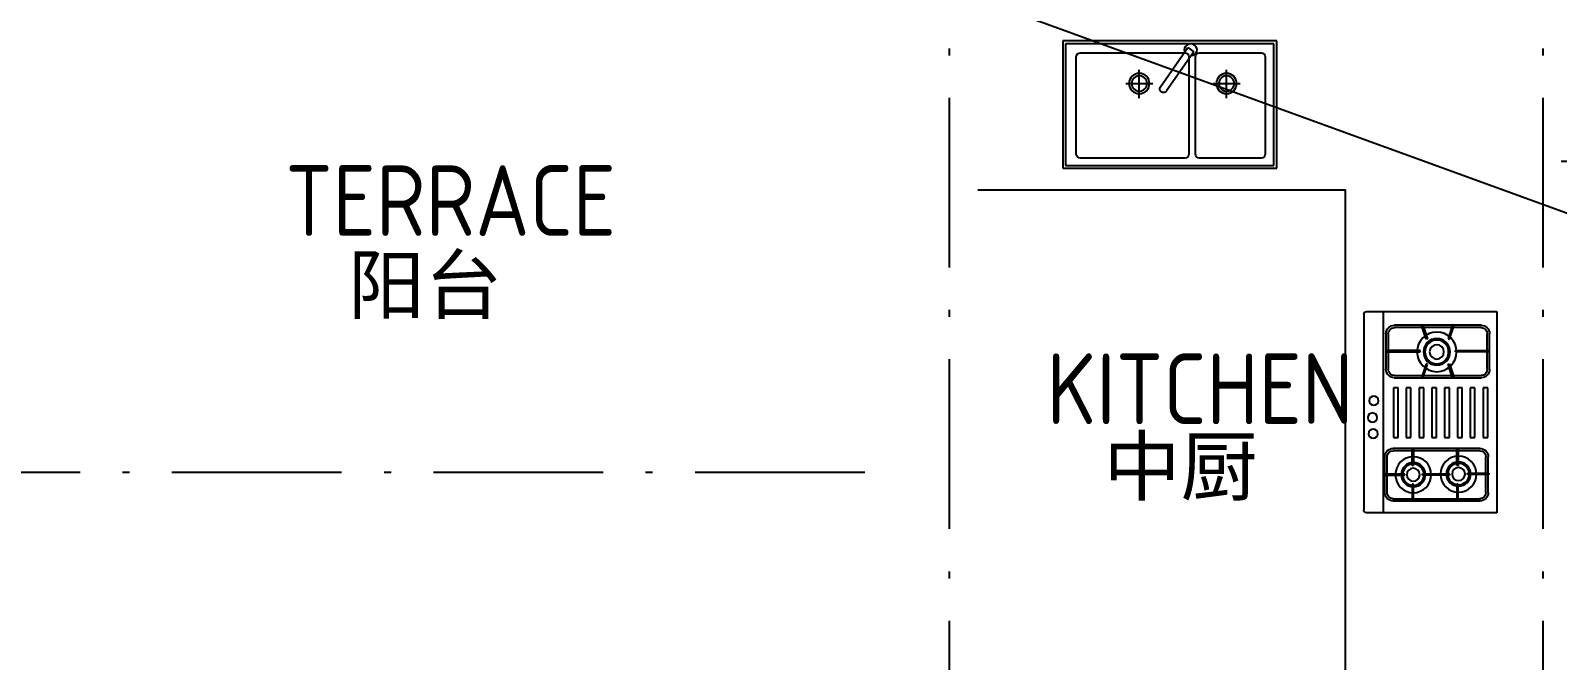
# Model space of a CAD drawing. Extents: x 3694 to 117786, y 20013 to 108631.
# Drawn here: x 37330 to 42730, y 92839 to 95067 of the extents above; entities that cross this region are included whole.
import ezdxf

# ---------------------------------------------------------------- set-up
doc = ezdxf.new("R2010")
doc.units = 0
doc.header["$LTSCALE"] = 1000
doc.header["$MEASUREMENT"] = 0
doc.linetypes.add('ACAD_ISO04W100', pattern=[30, 24, -3, 0, -3])
doc.linetypes.add('ACAD_ISO10W100', pattern=[18.5, 12, -3, 0.5, -3])
for name, color, linetype in [('DOTE', 1, 'ACAD_ISO04W100'), ('PUB_TEXT', 7, 'Continuous'), ('家具', 253, 'Continuous'), ('铺地', 251, 'Continuous')]:
    doc.layers.add(name, color=color, linetype=linetype)
doc.styles.get("Standard").update_dxf_attribs({"font": 'gbenor.shx', "bigfont": 'gbcbig.shx'})

# ---------------------------------------------------------------- blocks, each defined once
blk = doc.blocks.new('A$C29673221')
at = {"layer": '家具'}
for p, q in [((0, 711.5), (0, 0)), ((460, 711.5), (0, 711.5)), ((470, 701.5), (470, 10)), ((0, 0), (460, 0))]:
    blk.add_line(p, q, dxfattribs=at)
at = {"layer": '家具', "color": 251}
for p, q in [((400.7, 0), (400.7, 711.5)), ((55.1, 663.3), (361.5, 663.3)), ((55.1, 655.3), (361.5, 655.3)), ((150.9, 663.2), (155.7, 664.7)), ((166.9, 614.1), (150.9, 663.2)), ((155.7, 664.7), (171.7, 615.6)), ((260.8, 664.7), (244.9, 615.6)), ((249.7, 614.1), (265.6, 663.2)), ((265.6, 663.2), (260.8, 664.7)), ((25.1, 507.5), (25.1, 633.3)), ((33.1, 507.5), (33.1, 633.3)), ((171.7, 615.6), (166.9, 614.1)), ((244.9, 615.6), (249.7, 614.1)), ((383.5, 633.3), (383.5, 507.5)), ((391.5, 633.3), (391.5, 507.5)), ((27.7, 574.2), (27.7, 569.6)), ((145.5, 574.2), (27.7, 574.2)), ((27.7, 569.6), (145.5, 569.6)), ((145.5, 569.6), (145.5, 574.2)), ((271.1, 569.6), (271.1, 574.2)), ((271.1, 574.2), (388.9, 574.2)), ((388.9, 569.6), (271.1, 569.6)), ((388.9, 574.2), (388.9, 569.6)), ((166.9, 526.7), (150.9, 477.6)), ((155.7, 476.1), (171.7, 525.2)), ((171.7, 525.2), (166.9, 526.7)), ((244.9, 525.2), (249.7, 526.7)), ((260.8, 476.1), (244.9, 525.2)), ((249.7, 526.7), (265.6, 477.6)), ((31.4, 266.2), (31.4, 442.4)), ((31.4, 442.4), (48, 442.4)), ((48, 442.4), (48, 266.2)), ((361.5, 485.5), (55.1, 485.5)), ((361.5, 477.5), (55.1, 477.5)), ((76.7, 266.2), (76.7, 442.4)), ((76.7, 442.4), (93.4, 442.4)), ((93.4, 442.4), (93.4, 266.2)), ((122.1, 266.2), (122.1, 442.4)), ((122.1, 442.4), (138.7, 442.4)), ((138.7, 442.4), (138.7, 266.2)), ((150.9, 477.6), (155.7, 476.1)), ((167.4, 266.2), (167.4, 442.4)), ((167.4, 442.4), (184.1, 442.4)), ((184.1, 442.4), (184.1, 266.2)), ((212.7, 266.2), (212.7, 442.4)), ((212.7, 442.4), (229.4, 442.4)), ((229.4, 442.4), (229.4, 266.2)), ((258.1, 266.2), (258.1, 442.4)), ((258.1, 442.4), (274.7, 442.4)), ((265.6, 477.6), (260.8, 476.1)), ((274.7, 442.4), (274.7, 266.2)), ((303.4, 266.2), (303.4, 442.4)), ((303.4, 442.4), (320.1, 442.4)), ((320.1, 442.4), (320.1, 266.2)), ((348.7, 266.2), (348.7, 442.4)), ((348.7, 442.4), (365.4, 442.4)), ((365.4, 442.4), (365.4, 266.2)), ((48, 266.2), (31.4, 266.2)), ((59.8, 227.5), (366.3, 227.5)), ((59.8, 219.5), (366.3, 219.5)), ((93.4, 266.2), (76.7, 266.2)), ((138.7, 266.2), (122.1, 266.2)), ((136.3, 227.4), (136.3, 167.7)), ((140.9, 227.4), (136.3, 227.4)), ((140.9, 167.7), (140.9, 227.4)), ((184.1, 266.2), (167.4, 266.2)), ((229.4, 266.2), (212.7, 266.2)), ((274.7, 266.2), (258.1, 266.2)), ((294, 227.4), (294, 167.7)), ((298.6, 227.4), (294, 227.4)), ((298.6, 167.7), (298.6, 227.4)), ((320.1, 266.2), (303.4, 266.2)), ((365.4, 266.2), (348.7, 266.2)), ((29.8, 71.7), (29.8, 197.5)), ((37.8, 71.7), (37.8, 197.5)), ((136.3, 167.7), (140.9, 167.7)), ((294, 167.7), (298.6, 167.7)), ((388.3, 197.5), (388.3, 71.7)), ((396.3, 197.5), (396.3, 71.7)), ((27.7, 140.3), (27.7, 135.7)), ((103.4, 140.3), (27.7, 140.3)), ((27.7, 135.7), (103.4, 135.7)), ((103.4, 135.7), (103.4, 140.3)), ((167.4, 138.2), (167.4, 133.6)), ((262.3, 138.2), (167.4, 138.2)), ((167.4, 133.6), (262.3, 133.6)), ((262.3, 133.6), (262.3, 138.2)), ((324.8, 132.5), (324.8, 137.1)), ((324.8, 137.1), (398.4, 137.1)), ((398.4, 132.5), (324.8, 132.5)), ((398.4, 137.1), (398.4, 132.5)), ((136.3, 42), (136.3, 101.8)), ((136.3, 101.8), (140.9, 101.8)), ((140.9, 101.8), (140.9, 42)), ((294, 42), (294, 101.8)), ((294, 101.8), (298.6, 101.8)), ((298.6, 101.8), (298.6, 42)), ((366.3, 49.7), (59.8, 49.7)), ((366.3, 41.7), (59.8, 41.7)), ((140.9, 42), (136.3, 42)), ((298.6, 42), (294, 42))]:
    blk.add_line(p, q, dxfattribs=at)
for centre, radius in [((211.8, 569.1), 70.1), ((211.8, 569.1), 47.3), ((211.8, 569.1), 41.8), ((211.8, 569.1), 25.3), ((434.4, 396.4), 16.2), ((439.2, 336.8), 16.2), ((436.8, 279.7), 16.2), ((134.9, 136.9), 63.7), ((134.9, 136.9), 43), ((134.9, 136.9), 38), ((294.8, 134.7), 63.7), ((294.8, 134.7), 43), ((294.8, 134.7), 38), ((134.9, 136.9), 23), ((294.8, 134.7), 23)]:
    blk.add_circle(centre, radius, dxfattribs=at)
at = {"layer": '家具'}
for centre, start, end in [((460, 701.5), 0.039, 90), ((460, 10), 270, 0.039)]:
    blk.add_arc(centre, 10, start, end, dxfattribs=at)
at = {"layer": '家具', "color": 251}
for centre, radius, start, end in [((55.1, 633.3), 30, 90, 180), ((55.1, 633.3), 22, 90, 180), ((361.5, 633.3), 30, 360, 90), ((361.5, 633.3), 22, 360, 90), ((55.1, 507.5), 30, 180, 270), ((55.1, 507.5), 22, 180, 270), ((361.5, 507.5), 30, 270, 360), ((361.5, 507.5), 22, 270, 360), ((59.8, 197.5), 30, 90, 180), ((59.8, 197.5), 22, 90, 180), ((366.3, 197.5), 30, 360, 90), ((366.3, 197.5), 22, 360, 90), ((59.8, 71.7), 30, 180, 270), ((59.8, 71.7), 22, 180, 270), ((366.3, 71.7), 30, 270, 360), ((366.3, 71.7), 22, 270, 360)]:
    blk.add_arc(centre, radius, start, end, dxfattribs=at)
blk = doc.blocks.new('A$C6B9C31F9')
at = {"layer": '家具'}
for p, q in [((0, 0), (0, 450)), ((0, 450), (757, 450)), ((757, 450), (757, 0)), ((757, 0), (0, 0))]:
    blk.add_line(p, q, dxfattribs=at)
at = {"layer": '家具', "color": 251}
for p, q in [((10, 10), (10, 440)), ((10, 440), (747, 440)), ((747, 440), (747, 10)), ((40.7, 393.4), (40.7, 50.3)), ((273, 408.4), (55.7, 408.4)), ((288, 50.3), (288, 393.4)), ((315, 426.6), (293.3, 411.4)), ((293.3, 411.4), (390, 273.1)), ((310.5, 393.4), (310.5, 50.3)), ((411.8, 288.3), (315, 426.6)), ((694.6, 408.4), (325.5, 408.4)), ((709.6, 50.3), (709.6, 393.4)), ((177.7, 248.1), (177.7, 348.3)), ((486.1, 248.1), (486.1, 348.3)), ((225.9, 299.6), (129.9, 299.6)), ((534.3, 299.6), (438.3, 299.6)), ((747, 10), (10, 10)), ((55.7, 35.3), (273, 35.3)), ((325.5, 35.3), (694.6, 35.3))]:
    blk.add_line(p, q, dxfattribs=at)
for centre, radius in [((177.7, 299.6), 36.1), ((177.7, 299.6), 27.1), ((486.1, 299.6), 36.1), ((486.1, 299.6), 27.1)]:
    blk.add_circle(centre, radius, dxfattribs=at)
for centre, radius, start, end in [((304.2, 419), 21.7, 342.6068, 267.3353), ((55.7, 393.4), 15, 90, 180), ((273, 393.4), 15, 0, 90), ((325.5, 393.4), 15, 90, 180), ((694.6, 393.4), 15, 0, 90), ((400.9, 280.7), 13.3, 214.971, 34.971), ((55.7, 50.3), 15, 180, 270), ((273, 50.3), 15, 270, 0), ((325.5, 50.3), 15, 180, 270), ((694.6, 50.3), 15, 270, 0)]:
    blk.add_arc(centre, radius, start, end, dxfattribs=at)

msp = doc.modelspace()

# ---------------------------------------------------------------- linework, layer by layer
at = {"layer": 'DOTE', "linetype": 'ACAD_ISO10W100', "ltscale": 0.05}
for p, q in [((40579.8, 89603.7), (40579.8, 99136.4)), ((42679.8, 89603.7), (42679.8, 99136.4)), ((49067.6, 94603.7), (42679.8, 94603.7)), ((40279.8, 93503.7), (37279.8, 93503.7))]:
    msp.add_line(p, q, dxfattribs=at)
at = {"layer": '家具'}
for p in [(40679.8, 94503.7, 0), (41979.8, 92303.7, 0)]:
    msp.add_line(p, (41979.8, 94503.7, 0), dxfattribs=at)
at = {"layer": '铺地'}
msp.add_line((117785.7, 67132.2), (3693.9, 108631.3), dxfattribs=at)

# ---------------------------------------------------------------- block references
at = {"layer": '家具', "xscale": -1}
for name, p in [('A$C6B9C31F9', (41737.1, 94579.7, 0)), ('A$C29673221', (42514.8, 93360.9, 0))]:
    msp.add_blockref(name, p, dxfattribs=at)

# ---------------------------------------------------------------- texts
at = {"layer": 'PUB_TEXT'}
for s, p in [('TERRACE', (38230.5, 94340.4)), ('KITCHEN', (40923, 93674.5))]:
    msp.add_text(s, height=250, dxfattribs=at).set_placement(p)
at = {"layer": 'PUB_TEXT', "char_height": 200, "width": 4105.676, "attachment_point": 3}
for s, insert in [('{\\fSimSun|b0|i0|c134|p2;阳台}', (38997.6, 94267.3, 0)), ('{\\fSimSun|b0|i0|c134|p2;中厨}', (41669.7, 93625.3, 168750))]:
    msp.add_mtext(s, dxfattribs=dict(at, insert=insert))

doc.saveas('drawing.dxf')
